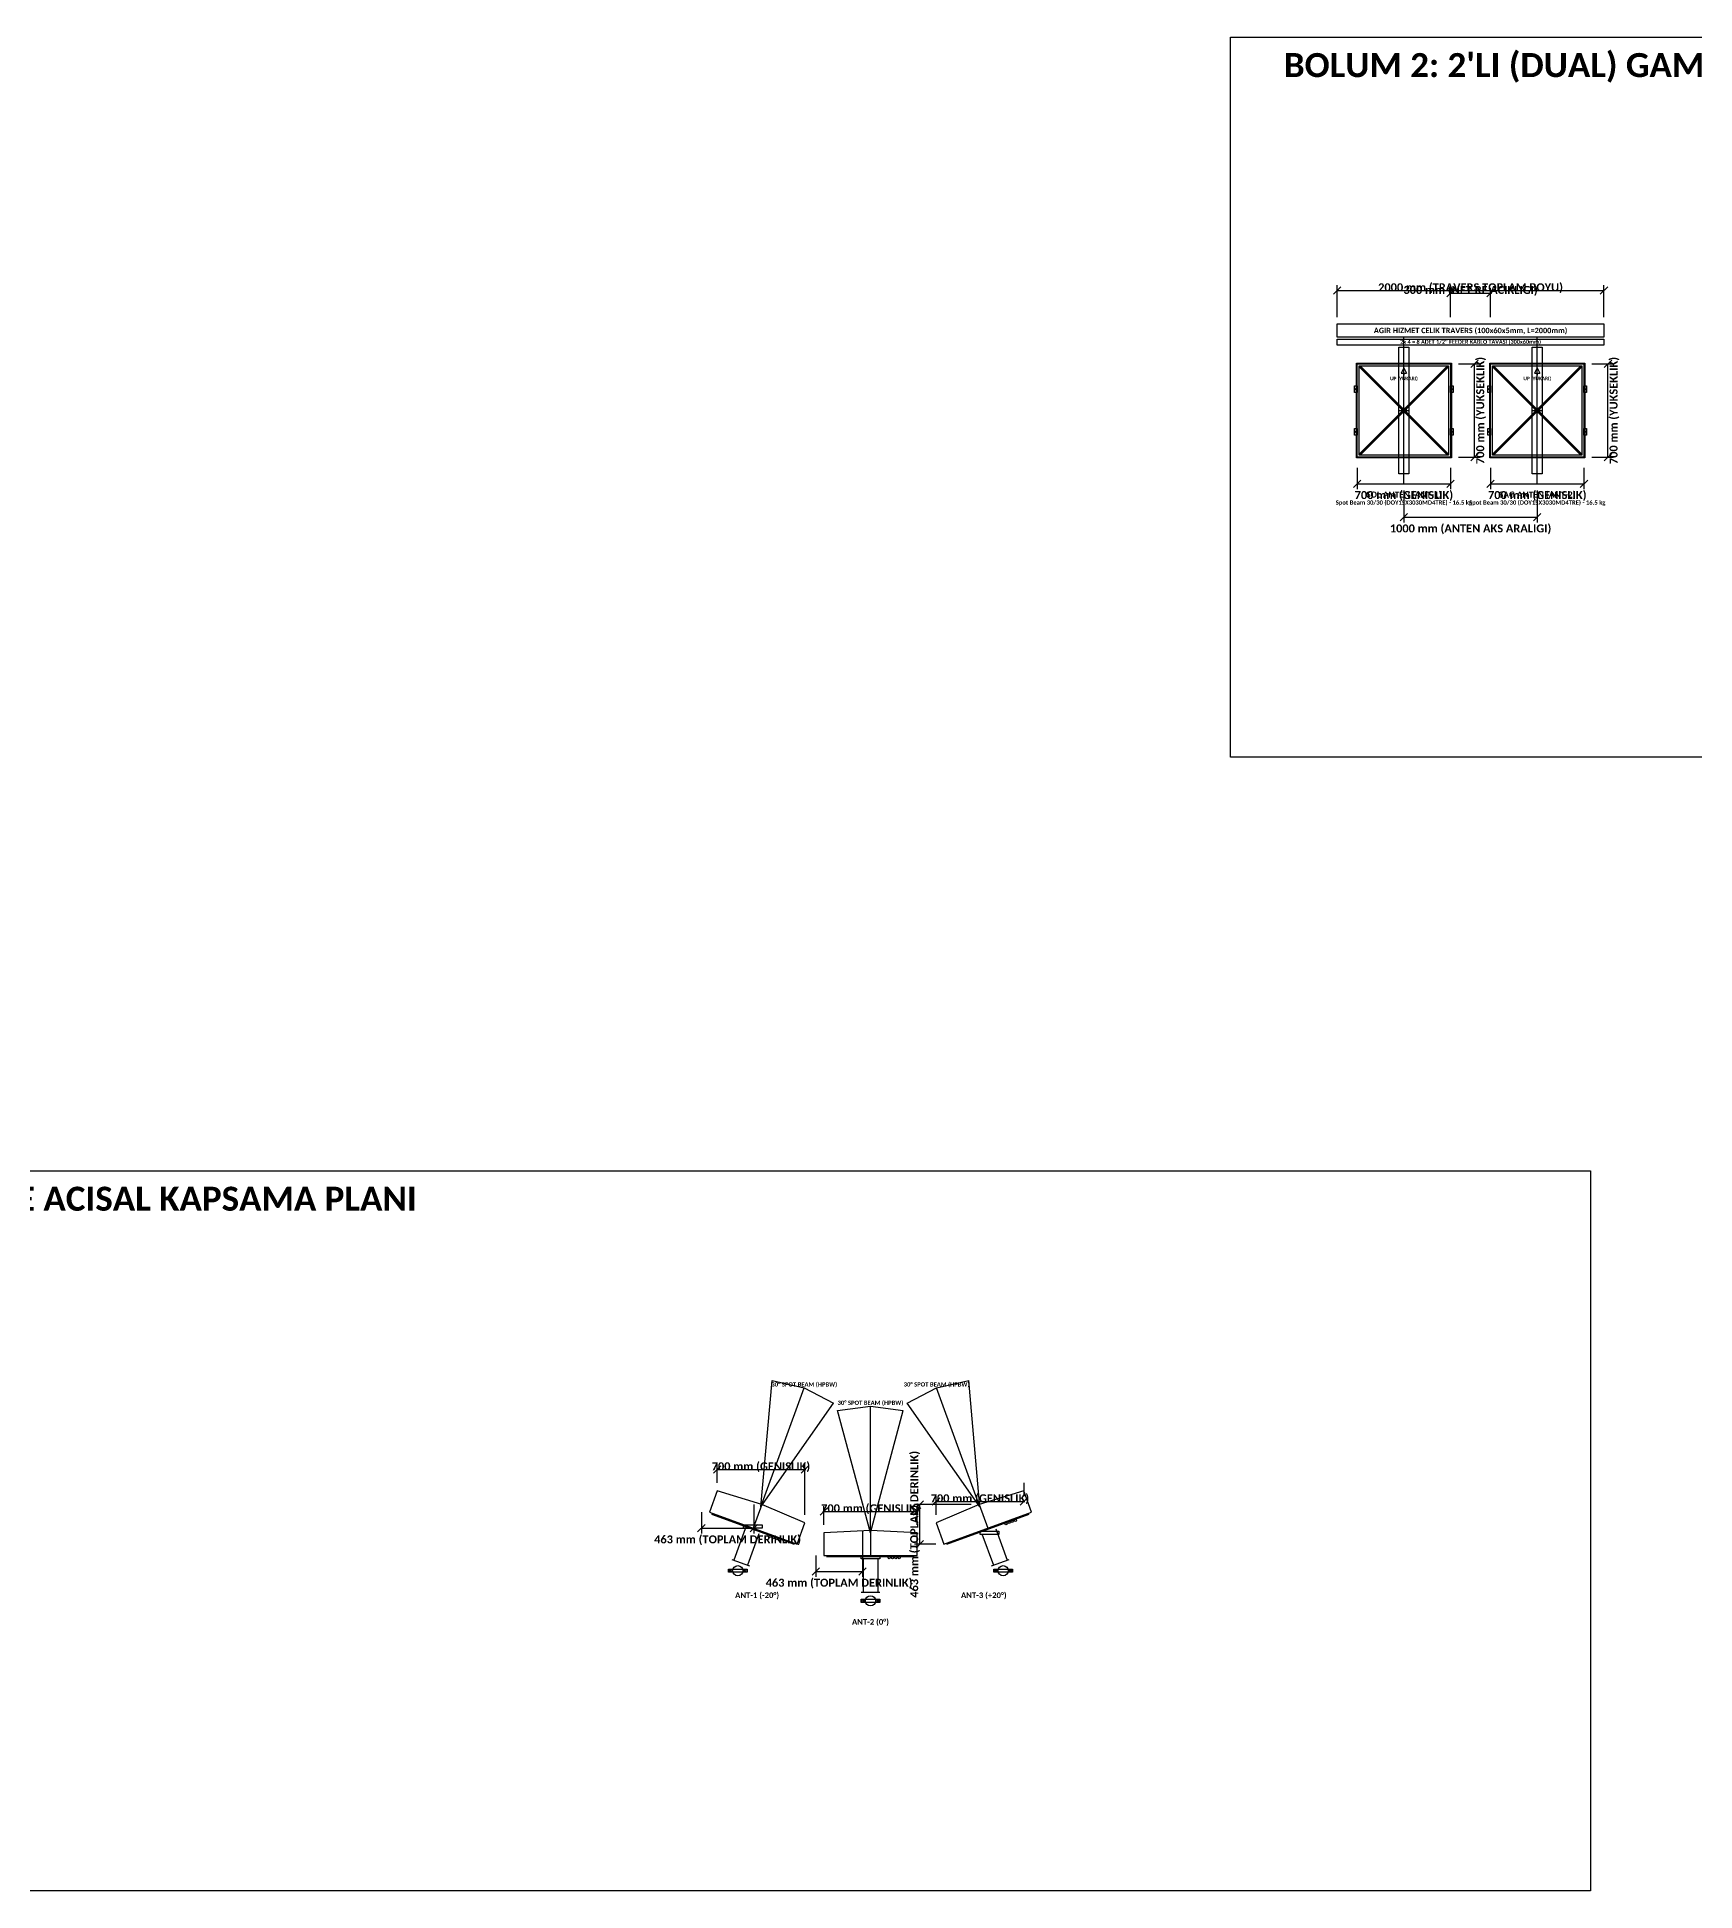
# Model space of a CAD drawing. Header units: millimetres. Extents: x -21500 to 35121, y -2600 to 19800.
# Drawn here: x -2249 to 10182, y 5900 to 19800 of the extents above; entities that cross this region are included whole.
import ezdxf
from ezdxf.enums import TextEntityAlignment as Align

# ---------------------------------------------------------------- set-up
doc = ezdxf.new("R2010")
doc.units = ezdxf.units.MM
for name, color, linetype in [('CELIK_KIRIS_KOLON', 9, 'CONTINUOUS'), ('EKP_PANEL_ANTEN', 6, 'CONTINUOUS'), ('KABLO_TAVALARI', 6, 'CONTINUOUS'), ('METIN_BILGI', 7, 'CONTINUOUS'), ('MONTAJ_BORULARI', 2, 'CONTINUOUS'), ('OLCULER', 1, 'CONTINUOUS')]:
    doc.layers.add(name, color=color, linetype=linetype)
doc.styles.get("Standard").update_dxf_attribs({"font": 'calibrib.ttf'})

msp = doc.modelspace()

# ---------------------------------------------------------------- linework, layer by layer
at = {"layer": 'CELIK_KIRIS_KOLON'}
for p, q in [((2809, 8725), (3427, 8500)), ((4573, 8500), (5191, 8725)), ((3061, 8615), (2975, 8380)), ((3164, 8578), (3078, 8342)), ((4836, 8578), (4922, 8342)), ((4939, 8615), (5025, 8380)), ((2961, 8385), (3092, 8337)), ((3671, 8407), (4329, 8407)), ((3945, 8390), (3945, 8139)), ((4055, 8390), (4055, 8139)), ((4908, 8337), (5039, 8385)), ((3930, 8139), (4070, 8139))]:
    msp.add_line(p, q, dxfattribs=at)
for points in [[(7500, 17550), (7500, 17650), (9500, 17650), (9500, 17550)], [(7644, 16644), (7644, 17356), (8356, 17356), (8356, 16644)], [(8644, 16644), (8644, 17356), (9356, 17356), (9356, 16644)], [(7630, 17135), (7630, 17185), (7650, 17185), (7650, 17135)], [(8350, 17135), (8350, 17185), (8370, 17185), (8370, 17135)], [(8630, 17135), (8630, 17185), (8650, 17185), (8650, 17135)], [(9350, 17135), (9350, 17185), (9370, 17185), (9370, 17135)], [(7630, 16815), (7630, 16865), (7650, 16865), (7650, 16815)], [(8350, 16815), (8350, 16865), (8370, 16865), (8370, 16815)], [(8630, 16815), (8630, 16865), (8650, 16865), (8650, 16815)], [(9350, 16815), (9350, 16865), (9370, 16865), (9370, 16815)], [(3047, 8621), (3047, 8646), (3187, 8646), (3187, 8621)], [(4822, 8573), (4822, 8598), (4962, 8598), (4962, 8573)], [(3930, 8390), (3930, 8415), (4070, 8415), (4070, 8390)], [(2935, 8289), (2935, 8313), (3075, 8313), (3075, 8289)], [(4925, 8289), (4925, 8313), (5065, 8313), (5065, 8289)], [(3930, 8063), (3930, 8087), (4070, 8087), (4070, 8063)]]:
    msp.add_lwpolyline(points, close=True, dxfattribs=at)
for centre, radius in [((7640, 17160), 5), ((8360, 17160), 5), ((8640, 17160), 5), ((9360, 17160), 5), ((7640, 16840), 5), ((8360, 16840), 5), ((8640, 16840), 5), ((9360, 16840), 5), ((2950, 8301), 6), ((3060, 8301), 6), ((4940, 8301), 6), ((5050, 8301), 6), ((3945, 8075), 6), ((4055, 8075), 6)]:
    msp.add_circle(centre, radius, dxfattribs=at)
at = {"layer": 'EKP_PANEL_ANTEN'}
for p, q in [((7665, 16665), (8335, 17335)), ((7665, 17335), (8335, 16665)), ((7665, 16673), (8327, 17335)), ((7665, 17327), (8327, 16665)), ((7673, 17335), (8335, 16673)), ((7673, 16665), (8335, 17327)), ((8665, 16665), (9335, 17335)), ((8665, 17335), (9335, 16665)), ((8665, 16673), (9327, 17335)), ((8665, 17327), (9327, 16665)), ((8673, 17335), (9335, 16673)), ((8673, 16665), (9335, 17327)), ((7965, 17000), (8035, 17000)), ((8000, 16965), (8000, 17035)), ((8965, 17000), (9035, 17000)), ((9000, 16965), (9000, 17035)), ((2850, 8900), (2792, 8740)), ((3185, 8797), (2850, 8900)), ((5150, 8900), (4815, 8797)), ((5208, 8740), (5150, 8900)), ((3185, 8797), (3121, 8620)), ((3508, 8660), (3185, 8797)), ((4815, 8797), (4492, 8660)), ((4815, 8797), (4879, 8620)), ((2792, 8740), (3450, 8500)), ((3450, 8500), (3508, 8660)), ((4492, 8660), (4550, 8500)), ((4550, 8500), (5208, 8740)), ((4000, 8603), (3650, 8585)), ((3650, 8585), (3650, 8415)), ((4350, 8585), (4000, 8603)), ((4000, 8603), (4000, 8415)), ((4350, 8415), (4350, 8585)), ((3650, 8415), (4350, 8415))]:
    msp.add_line(p, q, dxfattribs=at)
for points in [[(7650, 16650), (7650, 17350), (8350, 17350), (8350, 16650)], [(7665, 16665), (7665, 17335), (8335, 17335), (8335, 16665)], [(8650, 16650), (8650, 17350), (9350, 17350), (9350, 16650)], [(8665, 16665), (8665, 17335), (9335, 17335), (9335, 16665)]]:
    msp.add_lwpolyline(points, close=True, dxfattribs=at)
for centre in [(8000, 17000), (9000, 17000)]:
    msp.add_circle(centre, 18, dxfattribs=at)
at = {"layer": 'KABLO_TAVALARI'}
msp.add_lwpolyline([(7500, 17490), (7500, 17535), (9500, 17535), (9500, 17490)], close=True, dxfattribs=at)
for centre in [(5016, 8653), (5040, 8662), (5063, 8670), (5087, 8679), (3247, 8557), (3271, 8549), (3294, 8540), (3317, 8532), (4140, 8399), (4165, 8399), (4190, 8399), (4215, 8399)]:
    msp.add_circle(centre, 8, dxfattribs=at)
at = {"layer": 'METIN_BILGI'}
for p, q in [((8000, 17320), (7980, 17280)), ((7980, 17280), (8020, 17280)), ((8000, 17320), (8020, 17280)), ((8000, 17280), (8000, 17265)), ((9000, 17320), (8980, 17280)), ((8980, 17280), (9020, 17280)), ((9000, 17320), (9020, 17280)), ((9000, 17280), (9000, 17265))]:
    msp.add_line(p, q, dxfattribs=at)
for points in [[(6700, 14400), (6700, 19800), (21200, 19800), (21200, 14400)], [(-9100, 5900), (-9100, 11300), (9400, 11300), (9400, 5900)]]:
    msp.add_lwpolyline(points, close=True, dxfattribs=at)
at = {"layer": 'MONTAJ_BORULARI'}
for p, q in [((8000, 16445), (8000, 17555)), ((9000, 16445), (9000, 17555))]:
    msp.add_line(p, q, dxfattribs=at)
for points in [[(7962, 16525), (7962, 17475), (8038, 17475), (8038, 16525)], [(8962, 16525), (8962, 17475), (9038, 17475), (9038, 16525)]]:
    msp.add_lwpolyline(points, close=True, dxfattribs=at)
for centre in [(3005, 8301), (4995, 8301), (4000, 8075)]:
    msp.add_circle(centre, 38.1, dxfattribs=at)
at = {"layer": 'OLCULER'}
for p, q in [((7500, 17700), (7500, 17940)), ((9500, 17700), (9500, 17940)), ((7472, 17872), (7528, 17928)), ((7500, 17900), (9500, 17900)), ((8322, 17852), (8378, 17908)), ((8350, 17700), (8350, 17920)), ((8350, 17880), (8650, 17880)), ((8622, 17852), (8678, 17908)), ((8650, 17700), (8650, 17920)), ((9472, 17872), (9528, 17928)), ((8502, 17322), (8558, 17378)), ((9502, 17322), (9558, 17378)), ((8410, 17350), (8570, 17350)), ((8530, 16650), (8530, 17350)), ((9410, 17350), (9570, 17350)), ((9530, 16650), (9530, 17350)), ((7650, 16570), (7650, 16410)), ((8350, 16570), (8350, 16410)), ((8410, 16650), (8570, 16650)), ((8502, 16622), (8558, 16678)), ((8650, 16570), (8650, 16410)), ((9350, 16570), (9350, 16410)), ((9410, 16650), (9570, 16650)), ((9502, 16622), (9558, 16678)), ((7622, 16422), (7678, 16478)), ((7650, 16450), (8350, 16450)), ((8322, 16422), (8378, 16478)), ((8622, 16422), (8678, 16478)), ((8650, 16450), (9350, 16450)), ((9322, 16422), (9378, 16478)), ((8000, 16400), (8000, 16160)), ((9000, 16400), (9000, 16160)), ((7972, 16172), (8028, 16228)), ((8000, 16200), (9000, 16200)), ((8972, 16172), (9028, 16228)), ((3179, 8780), (3262, 9726)), ((3179, 8780), (3504, 9673)), ((3262, 9726), (3504, 9673)), ((3504, 9673), (3724, 9558)), ((4276, 9558), (4496, 9673)), ((4496, 9673), (4738, 9726)), ((4821, 8780), (4496, 9673)), ((4821, 8780), (4738, 9726)), ((3179, 8780), (3724, 9558)), ((3754, 9503), (4000, 9535)), ((4000, 8585), (3754, 9503)), ((4000, 8585), (4000, 9535)), ((4000, 9535), (4246, 9503)), ((4000, 8585), (4246, 9503)), ((4821, 8780), (4276, 9558)), ((2822, 9032), (2878, 9088)), ((2850, 8960), (2850, 9100)), ((2850, 9060), (3508, 9060)), ((3480, 9032), (3536, 9088)), ((3508, 8720), (3508, 9100)), ((5150, 8960), (5150, 8860)), ((3125, 8797), (3125, 8580)), ((3622, 8717), (3678, 8773)), ((3650, 8645), (3650, 8785)), ((4322, 8717), (4378, 8773)), ((4755, 8797), (4330, 8797)), ((4342, 8769), (4398, 8825)), ((4350, 8645), (4350, 8785)), ((4370, 8500), (4370, 8797)), ((4464, 8792), (4520, 8848)), ((4492, 8720), (4492, 8860)), ((4492, 8820), (5150, 8820)), ((5122, 8792), (5178, 8848)), ((2704, 8592), (2760, 8648)), ((2732, 8740), (2732, 8580)), ((2732, 8620), (3125, 8620)), ((3097, 8592), (3153, 8648)), ((3650, 8745), (4350, 8745)), ((3940, 8603), (3940, 8255)), ((4490, 8500), (4330, 8500)), ((4342, 8472), (4398, 8528)), ((3590, 8415), (3590, 8255)), ((3562, 8267), (3618, 8323)), ((3590, 8295), (3940, 8295)), ((3912, 8267), (3968, 8323))]:
    msp.add_line(p, q, dxfattribs=at)

# ---------------------------------------------------------------- texts
at = {"layer": 'CELIK_KIRIS_KOLON'}
msp.add_text('AGIR HIZMET CELIK TRAVERS (100x60x5mm, L=2000mm)', height=40, dxfattribs=at).set_placement((8500, 17600), align=Align.MIDDLE_CENTER)
at = {"layer": 'KABLO_TAVALARI'}
msp.add_text('2x 4 = 8 ADET 1/2" FEEDER KABLO TAVASI (300x60mm)', height=30, dxfattribs=at).set_placement((8500, 17515), align=Align.MIDDLE_CENTER)
at = {"layer": 'METIN_BILGI'}
for s, p in [("BOLUM 2: 2'LI (DUAL) GAMMA NU SPOT BEAM ANTEN KESIT VE TRAVERS MONTAJ PLANI", (7100, 19500)), ("BOLUM 3: 3'LU (TRIPLE) GAMMA NU SPOT BEAM DIZI VE ACISAL KAPSAMA PLANI", (-8800, 11000))]:
    msp.add_text(s, height=180, dxfattribs=at).set_placement(p)
for s, height, p in [('UP (YUKARI)', 26, (8000, 17240)), ('UP (YUKARI)', 26, (9000, 17240)), ('Spot Beam 30/30 (DOY15X3030MD4TRE) - 16.5 kg', 32, (8000, 16310)), ('SOL ANTEN (ANT-1)', 45, (8000, 16370)), ('Spot Beam 30/30 (DOY15X3030MD4TRE) - 16.5 kg', 32, (9000, 16310)), ('SAG ANTEN (ANT-2)', 45, (9000, 16370)), ('ANT-1 (-20°)', 42, (3150, 8117)), ('ANT-3 (+20°)', 42, (4850, 8117)), ('ANT-2 (0°)', 42, (4000, 7917))]:
    msp.add_text(s, height=height, dxfattribs=at).set_placement(p, align=Align.MIDDLE_CENTER)
at = {"layer": 'OLCULER'}
for s, height, p in [('2000 mm (TRAVERS TOPLAM BOYU)', 60, (8500, 17924)), ('300 mm (NET RF ACIKLIGI)', 60, (8500, 17904)), ('700 mm (GENISLIK)', 60, (8000, 16366)), ('700 mm (GENISLIK)', 60, (9000, 16366)), ('1000 mm (ANTEN AKS ARALIGI)', 60, (8500, 16116)), ('30° SPOT BEAM (HPBW)', 32, (3504, 9698)), ('30° SPOT BEAM (HPBW)', 32, (4496, 9698)), ('30° SPOT BEAM (HPBW)', 32, (4000, 9560)), ('700 mm (GENISLIK)', 60, (3179, 9084)), ('700 mm (GENISLIK)', 60, (4000, 8769)), ('700 mm (GENISLIK)', 60, (4821, 8844)), ('463 mm (TOPLAM DERINLIK)', 60, (2929, 8536)), ('463 mm (TOPLAM DERINLIK)', 60, (3765, 8211))]:
    msp.add_text(s, height=height, dxfattribs=at).set_placement(p, align=Align.MIDDLE_CENTER)
for s, p in [('700 mm (YUKSEKLIK)', (8572, 17000)), ('700 mm (YUKSEKLIK)', (9572, 17000)), ('463 mm (TOPLAM DERINLIK)', (4328, 8649))]:
    msp.add_text(s, height=60, rotation=90, dxfattribs=at).set_placement(p, align=Align.MIDDLE_CENTER)

doc.saveas('drawing.dxf')
